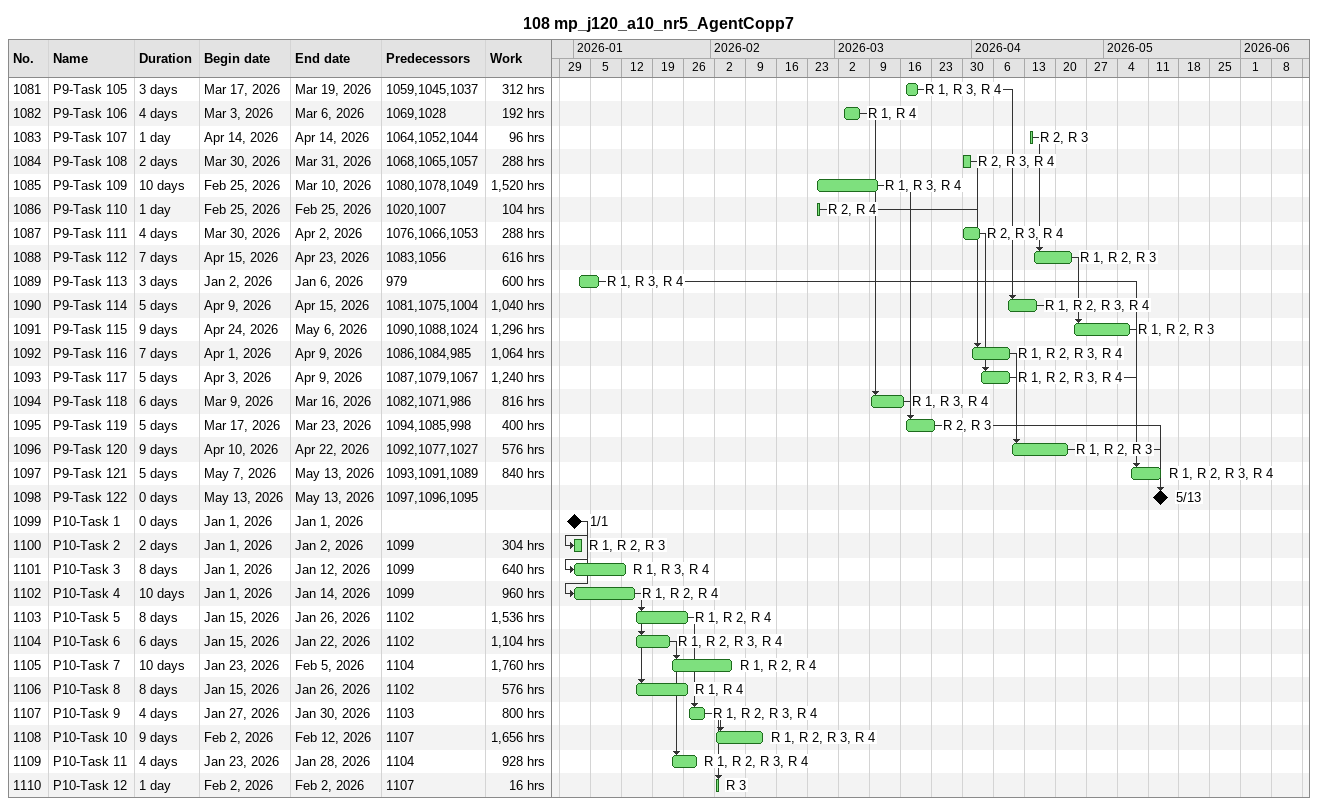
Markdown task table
108 mp_j120_a10_nr5_AgentCopp7

| ID | Task | Duration | Start | Finish | Predecessors | Resources | Work (h) |
|---|---|---|---|---|---|---|---|
| 1081 | P9-Task 105 | 3d | 2026-03-17 | 2026-03-19 | 1059, 1045, 1037 | R 1, R 3, R 4 | 312 |
| 1082 | P9-Task 106 | 4d | 2026-03-03 | 2026-03-06 | 1069, 1028 | R 1, R 4 | 192 |
| 1083 | P9-Task 107 | 1d | 2026-04-14 | 2026-04-14 | 1064, 1052, 1044 | R 2, R 3 | 96 |
| 1084 | P9-Task 108 | 2d | 2026-03-30 | 2026-03-31 | 1068, 1065, 1057 | R 2, R 3, R 4 | 288 |
| 1085 | P9-Task 109 | 10d | 2026-02-25 | 2026-03-10 | 1080, 1078, 1049 | R 1, R 3, R 4 | 1520 |
| 1086 | P9-Task 110 | 1d | 2026-02-25 | 2026-02-25 | 1020, 1007 | R 2, R 4 | 104 |
| 1087 | P9-Task 111 | 4d | 2026-03-30 | 2026-04-02 | 1076, 1066, 1053 | R 2, R 3, R 4 | 288 |
| 1088 | P9-Task 112 | 7d | 2026-04-15 | 2026-04-23 | 1083, 1056 | R 1, R 2, R 3 | 616 |
| 1089 | P9-Task 113 | 3d | 2026-01-02 | 2026-01-06 | 979 | R 1, R 3, R 4 | 600 |
| 1090 | P9-Task 114 | 5d | 2026-04-09 | 2026-04-15 | 1081, 1075, 1004 | R 1, R 2, R 3, R 4 | 1040 |
| 1091 | P9-Task 115 | 9d | 2026-04-24 | 2026-05-06 | 1090, 1088, 1024 | R 1, R 2, R 3 | 1296 |
| 1092 | P9-Task 116 | 7d | 2026-04-01 | 2026-04-09 | 1086, 1084, 985 | R 1, R 2, R 3, R 4 | 1064 |
| 1093 | P9-Task 117 | 5d | 2026-04-03 | 2026-04-09 | 1087, 1079, 1067 | R 1, R 2, R 3, R 4 | 1240 |
| 1094 | P9-Task 118 | 6d | 2026-03-09 | 2026-03-16 | 1082, 1071, 986 | R 1, R 3, R 4 | 816 |
| 1095 | P9-Task 119 | 5d | 2026-03-17 | 2026-03-23 | 1094, 1085, 998 | R 2, R 3 | 400 |
| 1096 | P9-Task 120 | 9d | 2026-04-10 | 2026-04-22 | 1092, 1077, 1027 | R 1, R 2, R 3 | 576 |
| 1097 | P9-Task 121 | 5d | 2026-05-07 | 2026-05-13 | 1093, 1091, 1089 | R 1, R 2, R 3, R 4 | 840 |
| 1098 | P9-Task 122 | 0d | 2026-05-13 | 2026-05-13 | 1097, 1096, 1095 |  |  |
| 1099 | P10-Task 1 | 0d | 2026-01-01 | 2026-01-01 |  |  |  |
| 1100 | P10-Task 2 | 2d | 2026-01-01 | 2026-01-02 | 1099 | R 1, R 2, R 3 | 304 |
| 1101 | P10-Task 3 | 8d | 2026-01-01 | 2026-01-12 | 1099 | R 1, R 3, R 4 | 640 |
| 1102 | P10-Task 4 | 10d | 2026-01-01 | 2026-01-14 | 1099 | R 1, R 2, R 4 | 960 |
| 1103 | P10-Task 5 | 8d | 2026-01-15 | 2026-01-26 | 1102 | R 1, R 2, R 4 | 1536 |
| 1104 | P10-Task 6 | 6d | 2026-01-15 | 2026-01-22 | 1102 | R 1, R 2, R 3, R 4 | 1104 |
| 1105 | P10-Task 7 | 10d | 2026-01-23 | 2026-02-05 | 1104 | R 1, R 2, R 4 | 1760 |
| 1106 | P10-Task 8 | 8d | 2026-01-15 | 2026-01-26 | 1102 | R 1, R 4 | 576 |
| 1107 | P10-Task 9 | 4d | 2026-01-27 | 2026-01-30 | 1103 | R 1, R 2, R 3, R 4 | 800 |
| 1108 | P10-Task 10 | 9d | 2026-02-02 | 2026-02-12 | 1107 | R 1, R 2, R 3, R 4 | 1656 |
| 1109 | P10-Task 11 | 4d | 2026-01-23 | 2026-01-28 | 1104 | R 1, R 2, R 3, R 4 | 928 |
| 1110 | P10-Task 12 | 1d | 2026-02-02 | 2026-02-02 | 1107 | R 3 | 16 |
